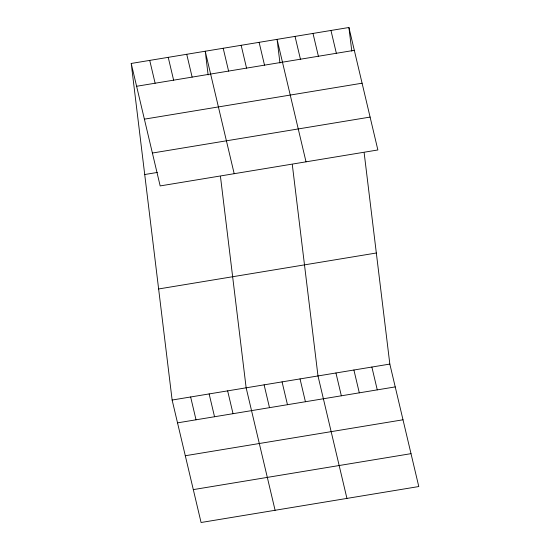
<?xml version="1.0" encoding="UTF-8"?>
<svg xmlns="http://www.w3.org/2000/svg" width="550" height="550" viewBox="0 0 550 550"><rect width="100%" height="100%" fill="white"/><g stroke="black" fill="none" stroke-linecap="round" stroke-linejoin="round"><path stroke-width="0.82" d="M131.216 63.456L348.92 27.5L377.871 149.964L160.167 185.921L131.216 63.456L172.129 400.036L201.08 522.5L418.784 486.544L389.833 364.079L364.162 152.879M136.613 86.274L354.317 50.318M144.389 119.157L362.086 83.201M152.398 153.037L370.095 117.081M144.719 174.522L157.334 172.439M158.627 288.963L376.331 253.007M172.129 400.036L389.833 364.079M177.526 422.854L395.223 386.904M185.295 455.737L402.999 419.788M193.304 489.617L411.008 453.661M330.962 30.463L336.353 53.288M312.998 33.433L318.395 56.251M295.041 36.396L300.438 59.221M371.869 367.049L377.266 389.868M306.027 161.831L277.076 39.366L279.957 63.051M353.911 370.013L359.301 392.831M259.119 42.329L264.516 65.154M335.947 372.976L341.344 395.801M241.161 45.299L246.551 68.117M346.94 498.41L317.989 375.946L292.318 164.739M223.197 48.263L228.594 71.081M300.032 378.909L305.422 401.734M234.19 173.697L205.239 51.226L208.12 74.91M282.067 381.879L287.464 404.697M186.732 54.285L192.129 77.103M264.11 384.842L269.5 407.667M168.231 57.344L173.621 80.162M275.096 510.276L246.146 387.812L220.474 176.605M149.724 60.397L155.121 83.215M227.645 390.864L233.035 413.689M209.137 393.924L214.534 416.742M190.637 396.976L196.027 419.801M348.92 27.5L351.801 51.184"/></g></svg>
